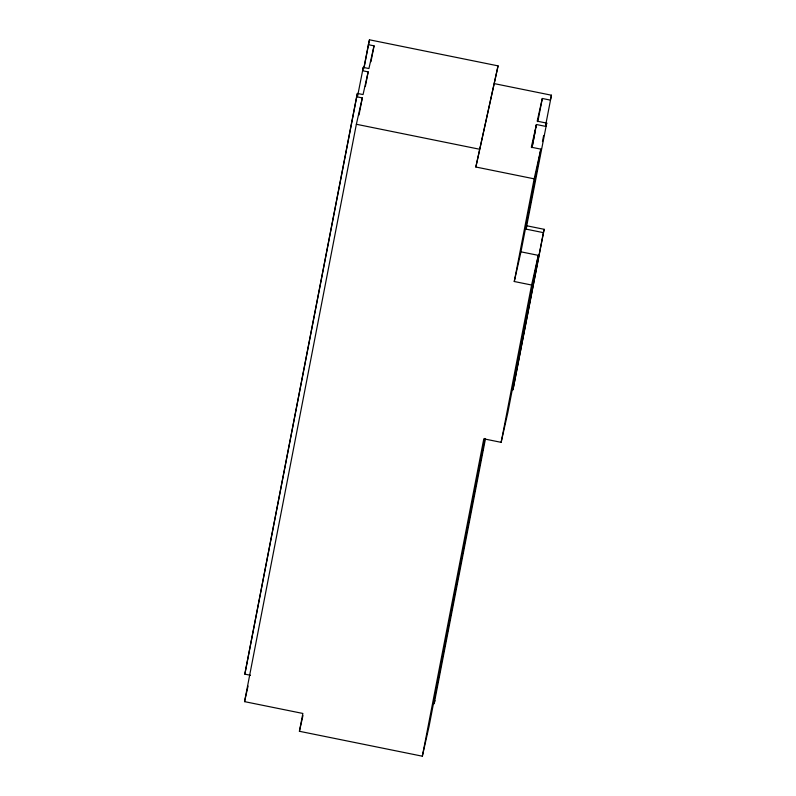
<?xml version="1.0" encoding="UTF-8"?>
<svg xmlns="http://www.w3.org/2000/svg" width="796" height="796" viewBox="0 0 796 796"><rect width="100%" height="100%" fill="white"/><g stroke="black" fill="none" stroke-linecap="round" stroke-linejoin="round"><path stroke-width="1.19" d="M250.491 675.287L244.83 674.132L356.638 96.764L357.394 93.431L363.056 94.575L368.17 71.879L362.508 70.725L363.265 67.391L368.916 68.536L374.04 45.84L368.379 44.695L363.881 67.889M357.394 93.431L244.83 674.132M357.543 96.366L363.265 67.391M364.041 67.879L369.473 39.8L498.067 65.869L475.839 167.011L534.156 178.831L540.842 149.141L531.32 147.21L536.434 124.514L545.957 126.445L546.713 123.111L537.191 121.181L542.305 98.475L550.344 100.107L551.449 95.212L494.615 83.689M484.824 438.437L429.034 726.519L422.338 756.2L299.415 731.285L302.868 713.455L244.551 701.634L356.359 124.266L362.299 97.918L356.638 96.764M358.996 115.002L362.299 97.918M365.334 86.525L368.17 71.879M370.966 61.71L374.04 45.84M475.839 167.011L498.067 65.869M531.947 147.708L536.434 124.514M532.226 146.812L534.116 137.041M534.594 134.604L535.539 129.718M536.007 127.28L536.484 124.843M537.817 121.669L542.305 98.475M422.338 756.2L483.799 438.825L501.142 442.337L507.828 412.656L538.295 255.347L520.962 251.834L514.266 281.515L531.599 285.028L538.295 255.347M514.266 281.515L534.156 178.831M520.962 251.834L540.842 149.141M443.651 651.834L444.128 649.397M447.67 631.079L448.148 628.641M482.665 450.427L483.132 447.989M542.464 141.598L543.648 135.499M545.539 125.728L551.449 95.212M485.441 438.934L434.148 703.813L434.895 700.48M526.076 229.129L526.823 225.795L544.156 229.308L543.409 232.651L526.076 229.129L546.713 123.111M501.142 442.337L531.599 285.028M543.409 232.651L512.942 389.96L544.156 229.308M368.379 44.695L369.473 39.8M244.551 701.634L248.054 686.062M299.415 731.285L302.958 715.584M356.359 124.266L479.291 149.18"/></g></svg>
